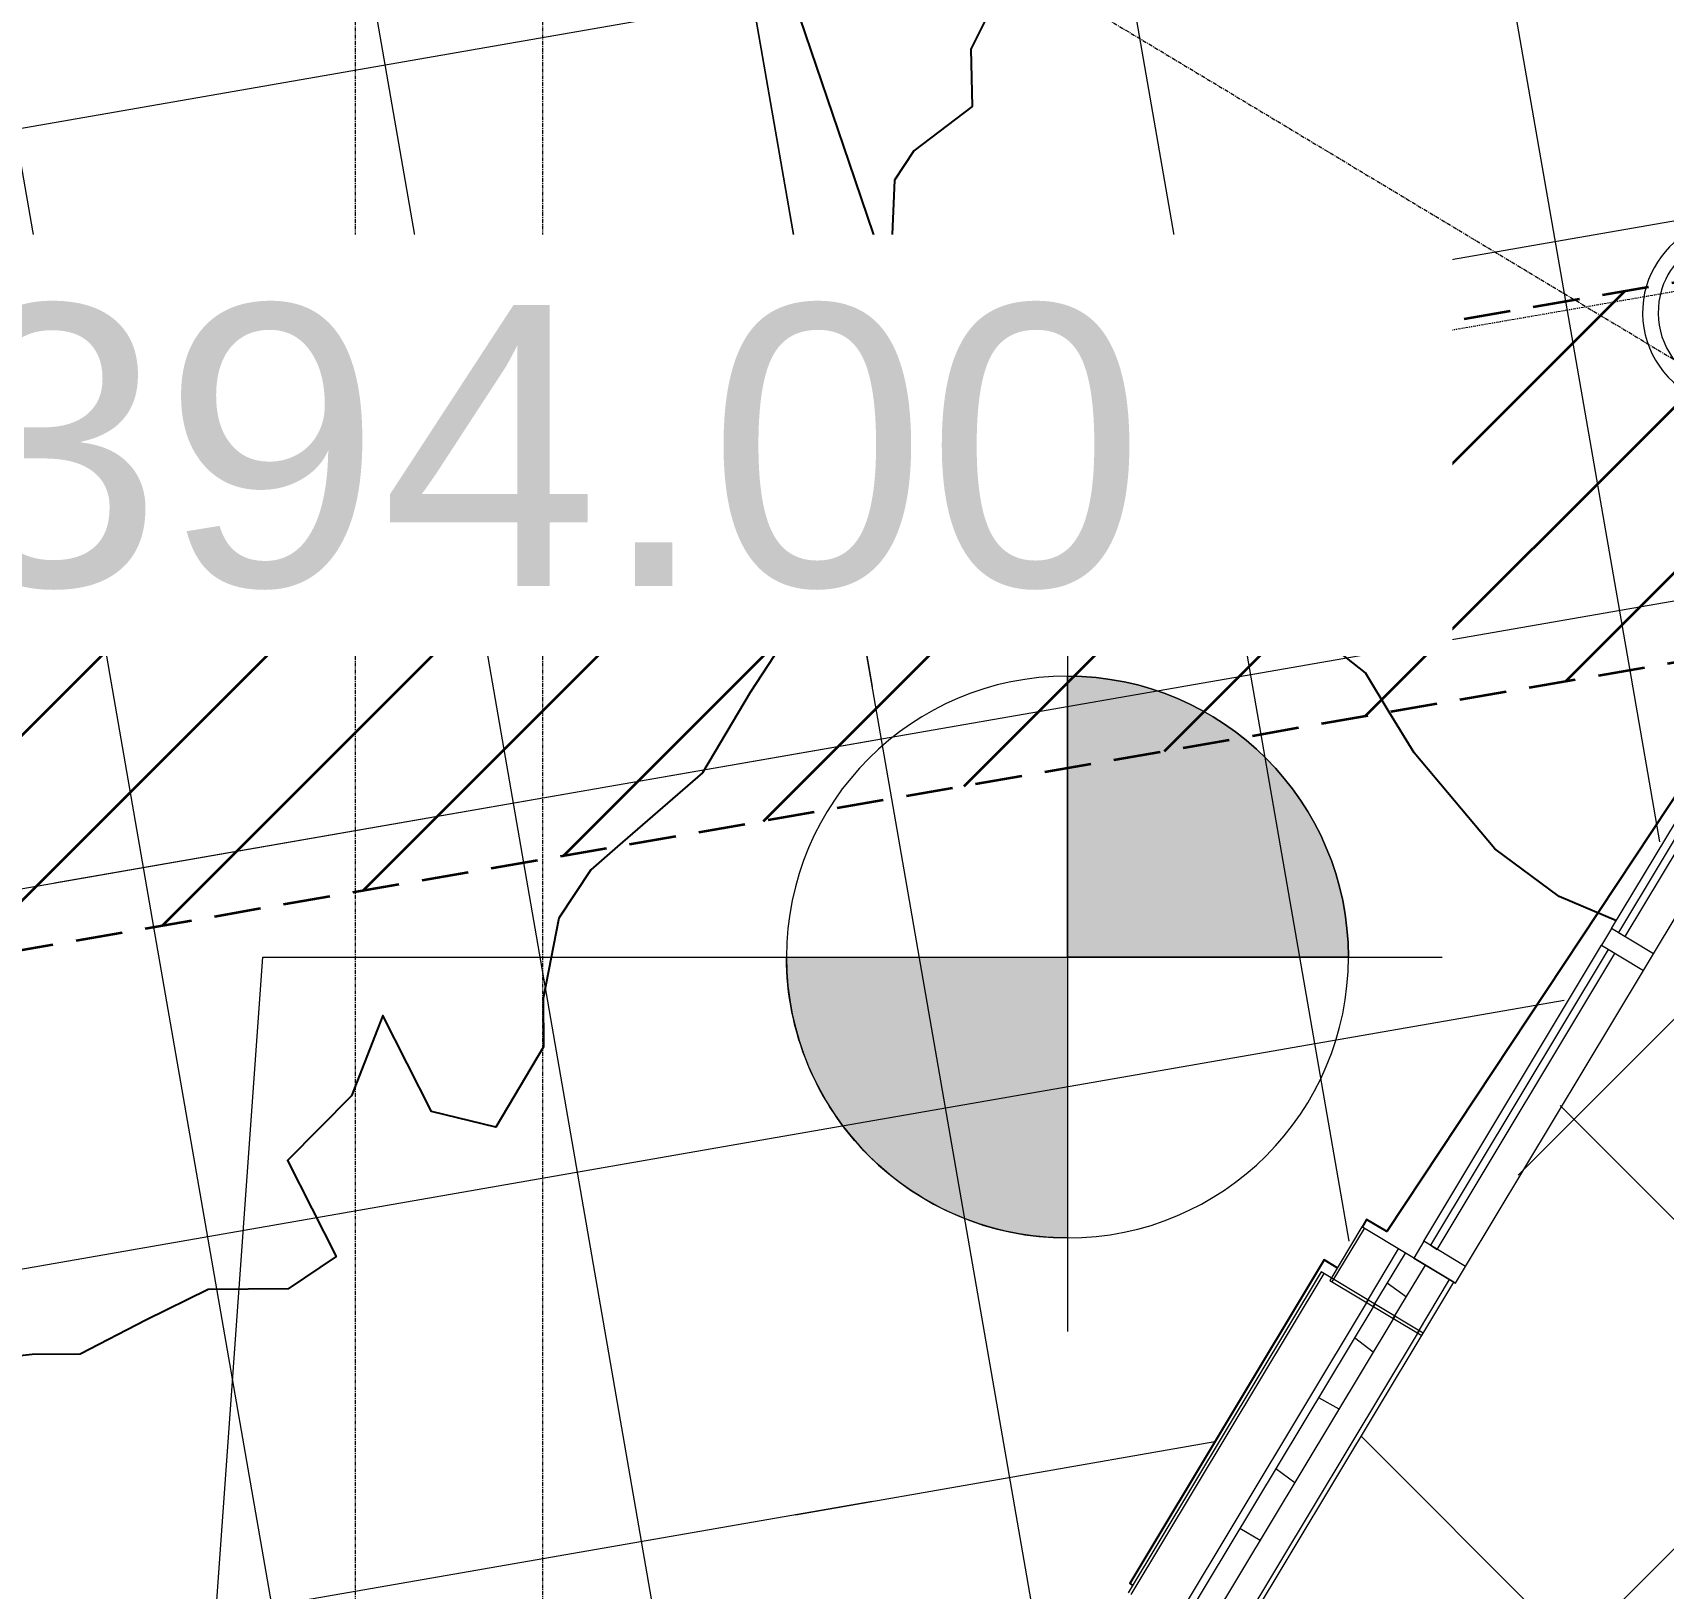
# Model space of a CAD drawing. Header units: inches. Extents: x 3268 to 7018, y 976 to 6708.
# Drawn here: x 5233.1 to 5442.1, y 5506.3 to 5705.6 of the extents above; entities that cross this region are included whole.
import ezdxf

# ---------------------------------------------------------------- set-up
doc = ezdxf.new("R2010")
doc.units = ezdxf.units.IN
doc.header["$MEASUREMENT"] = 0
for name, pattern in [('Double Dash 3_8_', [0.9999999999999999, 0.3749999999999999, -0.125, 0.125, -0.125, 0.125, -0.125]), ('Grid Line 1_2_', [0.8749999999999999, 0.4999999999999999, -0.125, 0.125, -0.125]), ('IMPORT-DASHED _2_', [8.999999999999996, 5.999999999999998, -2.999999999999999])]:
    doc.linetypes.add(name, pattern=pattern)
for name, color, linetype, lineweight in [('0-landscaping', 1, 'Continuous', 25), ('A-DETL-GENF', 92, 'Continuous', 9), ('A-GLAZ-CURT', 52, 'Continuous', 9), ('A-GLAZ-CWMG', 51, 'Continuous', 9), ('A-WALL', 113, 'Continuous', 9), ('A-WALL-PATT', 111, 'Continuous', 15), ('C-BLDG', 3, 'Continuous', 25), ('C-ESMT-STBK', 4, 'IMPORT-DASHED _2_', 35), ('C-PROP-LINE', 91, 'Double Dash 3_8_', 9), ('G-ANNO-DIMS', 111, 'Continuous', 9), ('L-PVMT-CONC-HATC', 252, 'Continuous', 15), ('L-SITE-TRSH-RECP', 2, 'Continuous', 15), ('S-GRID', 1, 'Continuous', 9), ('site_dwg', 8, 'Continuous', 9)]:
    doc.layers.add(name, color=color, linetype=linetype, lineweight=lineweight)
doc.styles.add('Arial', font='arial.ttf', dxfattribs={"height": 36})

# ---------------------------------------------------------------- blocks, each defined once
blk = doc.blocks.new('System Panel - GLA-01 - Insulated Glass - Clear-11423244-Overall Retail Plan Opt 2')
at = {"layer": 'A-GLAZ-CURT'}
for p, q in [((22.12500000000818, -1.000000000000455), (-22.12500000000272, -1.000000000001137)), ((-22.12500000000272, -1.086485735616183), (-22.12500000000272, -2.000000000000227)), ((-22.12500000000272, -2.000000000000227), (-21.33437545065939, -2.000000000000264)), ((-21.33437545065939, -2.000000000000264), (22.12500000000545, -2.000000000002273)), ((22.12500000000545, -2.000000000002273), (22.12500000000818, -1.000000000000455))]:
    blk.add_line(p, q, dxfattribs=at)
blk = doc.blocks.new('Rectangular Mullion - 2_5_ x 6_ rectangular-7883241-Overall Retail Plan Opt 2')
at = {"layer": 'A-GLAZ-CWMG'}
for p, q in [((5457.381506137287, 5627.327018423405), (5458.23446090723, 5628.746573546368)), ((5435.444026098335, 5590.816920500763), (5457.381506137287, 5627.327018423405)), ((5440.801321727697, 5587.597932532532), (5463.591756536593, 5625.527585578137))]:
    blk.add_line(p, q, dxfattribs=at)
blk = doc.blocks.new('Rectangular Mullion - 2_5_ x 6_ rectangular-7833226-Overall Retail Plan Opt 2')
at = {"layer": 'A-GLAZ-CWMG'}
for p, q in [((-2.499999999996362, 3.000000000000682), (0, 3.000000000000682)), ((-2.499999999996362, -2.999999999876822), (-2.499999999996362, 3.000000000000682)), ((0, 3.000000000000682), (0, -2.999999999896913)), ((-2.499999999996362, -3.249999999998408), (-2.499999999996362, -2.999999999876822)), ((0, -3.24999999999909), (-2.499999999996362, -3.249999999998408)), ((0, -2.999999999896913), (0, -3.24999999999909))]:
    blk.add_line(p, q, dxfattribs=at)
blk = doc.blocks.new('System Panel - GLA-01 - Insulated Glass - Clear-V133-Overall Retail Plan Opt 2')
at = {"layer": 'A-GLAZ-CURT'}
for p, q in [((22.12500000000818, -1.000000000001137), (-22.12500000000272, -1.000000000000455)), ((-22.12500000000272, -1.000000000000455), (-22.12500000000272, -2.000000000002955)), ((-22.12500000000272, -2.000000000002955), (22.12500000000818, -2.000000000001591)), ((22.12500000000818, -2.000000000001591), (22.12500000000818, -1.000000000001137))]:
    blk.add_line(p, q, dxfattribs=at)
blk = doc.blocks.new('Rectangular Mullion - 2_5_ x 6_ rectangular-7882749-Overall Retail Plan Opt 2')
at = {"layer": 'A-GLAZ-CWMG'}
for p, q in [((5411.365996089785, 5550.744349182842), (5434.156430904858, 5588.674002238728)), ((5416.723291719147, 5547.525361214611), (5439.51372653422, 5585.455014270497))]:
    blk.add_line(p, q, dxfattribs=at)
blk = doc.blocks.new('Rectangular Mullion - 2_5_ x 6_ rectangular-7833295-Overall Retail Plan Opt 2')
at = {"layer": 'A-GLAZ-CWMG'}
for p, q in [((-1.249999999998181, 3.000000000000682), (1.250000000003638, 3.000000000001364)), ((-1.249999999998181, -2.999999999502151), (-1.249999999998181, 3.000000000000682)), ((1.250000000003638, 3.000000000001364), (1.250000000003638, -2.999999999522307)), ((-1.249999999998181, -3.24999999999909), (-1.249999999998181, -2.999999999502151)), ((1.250000000003638, -3.24999999999909), (-1.249999999998181, -3.24999999999909)), ((1.250000000003638, -2.999999999522307), (1.250000000003638, -3.24999999999909))]:
    blk.add_line(p, q, dxfattribs=at)
blk = doc.blocks.new('site_dwg_dec1-V209-Overall Retail Plan Opt 2')
at = {"layer": '0-landscaping', "color": 213, "flags": 128}
for points in [[(101.2580483883612, -1.482540039599939), (105.4544776113726, -8.676055612998992), (110.6019441858444, -13.1974578570331), (114.7199401311518, -16.81459957959998), (119.7428547744366, -19.40152136094877), (118.3068144204971, -27.26535620114373), (111.9724258052702, -34.47684765727865), (113.1265473455241, -37.31559033633277), (111.6904930847195, -45.17949820201431), (107.5396966369081, -56.13399286589594), (101.3299305751169, -65.2799415705009), (96.0250832127932, -73.39567033511013), (94.46444866163613, -79.32507283475171), (88.78581816499165, -81.63733361044068), (85.58967954539177, -85.36948232106043), (79.36483335836049, -84.8897762052329), (76.46545392851651, -85.66848025415275), (72.77945402138003, -89.47842627422834), (70.31394303901281, -96.4380005929339), (63.46035843487692, -101.1709887608207)], [(63.46035843487692, -101.1709887608207), (63.31276886607514, -101.2729120204273), (54.88947196641288, -103.2960691635053), (46.34270589714463, -107.9819351812545), (38.17660610735197, -110.1856556462914), (30.56355792520275, -112.6238509327119), (20.96949347154509, -112.5109096147784)], [(20.96949347154509, -112.5109096147784), (17.92766572879549, -112.4751012213852), (13.15395393323865, -113.7571420526907), (7.599903721816871, -118.0039082048203), (4.885189898592158, -121.0945198974256), (-2.72785828232395, -123.5327151822967), (-5.940907171127093, -118.8853784289491), (-3.599976476820359, -109.9912987397616), (-10.18352567227708, -113.3337794553696), (-17.9210835126089, -113.8374461562195), (-20.2620848313964, -122.7315490584333), (-25.16034856125594, -122.0791094302294), (-30.30784349119881, -117.557682278235), (-36.02233360214836, -115.9983575564074), (-42.16343954759963, -114.4442553805599), (-45.25193650464302, -111.7313990827821), (-48.85042896145591, -109.1643291017717), (-54.95184824639568, -106.0219622391447), (-58.35512301046355, -103.864454142198)]]:
    blk.add_lwpolyline(points, dxfattribs=at)
blk = doc.blocks.new('site_dwg_dec1-V210-Overall Retail Plan Opt 2')
at = {"layer": '0-landscaping', "color": 213, "flags": 128}
for points in [[(-115.5166590153531, 9.780180391971838), (-116.2805885930355, 10.88512405573749), (-120.5231648285261, 16.43677114294735), (-121.0214998896844, 24.1747195992466), (-115.9658553720873, 36.15941098107179), (-110.910168585371, 48.14415048814043)], [(-112.6836388649175, -29.60285404556668), (-111.9789908119983, -25.74425305179136), (-113.5068532182996, -17.10199426285214), (-117.6248491627774, -13.48485254158402), (-117.8740236475206, -9.615914829065103), (-111.6642575858823, -0.4699661230737319), (-108.9495437625918, 2.620645575184653), (-113.0675397062078, 6.237787295143788), (-115.5166590153531, 9.780180391971838)], [(-110.01137650615, -55.80547952142), (-112.2937946572909, -51.01856319714749), (-113.6970061503306, -44.31078655997805), (-113.4150734304349, -33.60813601532936), (-112.6836388649175, -29.60285404556668)]]:
    blk.add_lwpolyline(points, dxfattribs=at)
blk = doc.blocks.new('site_dwg_mmcite prax-V269-Overall Retail Plan Opt 2')
at = {"layer": 'L-SITE-TRSH-RECP', "color": 53}
blk.add_circle((3485.56735143112, 948.4859774520154), 4.5, dxfattribs=at)
for radius, start, end in [(11.99999999999947, 25.72689551335261, 153.6025795273956), (10.00000000000002, 31.47902084662966, 148.5476426958984), (12.00000000000012, 153.6025795273944, 0), (9.999999999999853, 148.5476426958992, 0), (9.999999999999545, 0, 31.47902084662827), (12, 0, 25.72689551335366)]:
    blk.add_arc((3485.56735143112, 948.4859774520154), radius, start, end, dxfattribs=at)
blk = doc.blocks.new('site_dwg-12440225-Overall Retail Plan Opt 2')
at = {"layer": 'C-ESMT-STBK'}
h = blk.add_hatch(dxfattribs=at)
h.set_pattern_fill('FP_236', color=43, style=0, pattern_type=2)
h.set_pattern_definition([(41.19300000000002, (24349227.445, 9821790.73), (-9.878962955707756, 11.2874306606842), [])])
h.paths.add_polyline_path([(24340754.41764874, 9814238.256800799), (24341007.28369483, 9818038.207201697), (24340597.61508091, 9818336.289935663), (24339080.54507963, 9818175.041572), (24339041.04656363, 9818170.586227996), (24338991.68861391, 9818164.27902802), (24338951.70183868, 9818158.637384389), (24338912.96937073, 9818152.689061128), (24338874.36010189, 9818146.280125272), (24338835.87236292, 9818139.411975248), (24338797.50579851, 9818132.085986648), (24338766.50818425, 9818125.853604812), (24338766.89231019, 9818124.002092425), (24338807.18576453, 9818132.259389622), (24338846.06993594, 9818139.731584428), (24338885.04424, 9818146.727429258), (24338924.10287013, 9818153.245822722), (24338956.51865115, 9818158.316607647), (24338953.32382087, 9818110.342748318), (24338969.07279708, 9818112.710400388), (24339007.86497075, 9818118.055290567), (24339046.71994471, 9818122.92269113), (24339092.45343486, 9818128.037917001), (24340292.99008468, 9818255.650188034), (24340584.31472673, 9818286.605874758), (24340934.68922023, 9818031.666679043), (24340687.3560084, 9814314.861073798), (24339595.34670922, 9814726.863514047), (24339587.50957331, 9814715.68687136), (24338715.45843181, 9815327.180653278), (24338691.60180446, 9815293.158049863), (24339013.48739237, 9815068.288049085), (24339549.36884944, 9814692.907733086), (24340725.61240819, 9814249.124683892)])
h.paths.add_polyline_path([(24338722.46981283, 9815337.179779818), (24338763.80719084, 9815396.132170605), (24338658.92817304, 9815468.79891386), (24338617.74228099, 9815409.741564125), (24338722.19139668, 9815337.372683933)])
at = {"layer": 'C-BLDG', "color": 213, "flags": 128}
for points in [[(24340425.09130187, 9818269.687050369), (24340370.40536488, 9818197.999754062), (24340367.93678671, 9818199.715897063), (24340367.29006803, 9818198.7856275)], [(24340363.76689374, 9818193.77831819), (24340362.15312649, 9818194.900200976), (24340334.54323726, 9818155.184880009), (24340334.92318563, 9818154.920741834)]]:
    blk.add_lwpolyline(points, dxfattribs=at)
at = {"layer": 'C-ESMT-STBK', "color": 43}
blk.add_line((24340426.05726568, 9818269.792965673), (24340176.86366718, 9818243.314055702), dxfattribs=at)
at = {"layer": 'C-ESMT-STBK', "color": 43, "flags": 128}
blk.add_lwpolyline([(24339081.42672932, 9818175.138684813), (24339340.93540259, 9818202.759296682), (24340597.60633438, 9818336.292279817)], dxfattribs=at)
at = {"layer": 'L-PVMT-CONC-HATC', "color": 53}
for p, q in [((24340380.07012866, 9818514.038795814), (24340401.18148645, 9818315.417037917)), ((24340332.33899043, 9818508.965488903), (24340353.450198, 9818310.345144257)), ((24340237.13602122, 9818498.846436657), (24340258.12427929, 9818300.215878135)), ((24340189.14557573, 9818493.745568171), (24340210.25633267, 9818295.129463268)), ((24340401.18148645, 9818315.417037917), (24340406.25483396, 9818267.685517661)), ((24340353.450198, 9818310.345144257), (24340358.5235409, 9818262.613667425)), ((24340310.79224784, 9818257.541817188), (24340305.71890956, 9818305.273250595)), ((24340305.71890957, 9818305.273250595), (24340309.24761552, 9818272.074164733)), ((24340258.12427929, 9818300.215878135), (24340263.16813798, 9818252.481356064)), ((24340210.25633267, 9818295.129463268), (24340215.32966172, 9818247.398116713)), ((24340406.25483396, 9818267.685517661), (24340408.61060431, 9818245.521749096)), ((24340308.78422159, 9818265.109989068), (24340203.02628691, 9818253.869057452)), ((24340358.5235409, 9818262.613667425), (24340365.48990168, 9818197.072131108)), ((24340324.87265527, 9818125.06927303), (24340310.79224784, 9818257.541817188)), ((24340263.16813798, 9818252.481356064), (24340281.50968258, 9818078.89900184)), ((24340215.32966172, 9818247.398116713), (24340234.64134607, 9818065.708206862)), ((24340292.40563127, 9818166.82836853), (24340346.64561956, 9818172.593496231)), ((24340302.31467661, 9818167.88159354), (24340170.91009632, 9818153.91469918))]:
    blk.add_line(p, q, dxfattribs=at)
at = {"layer": 'L-PVMT-CONC-HATC', "color": 53, "flags": 128}
blk.add_lwpolyline([(24340305.71890956, 9818305.273250595), (24340284.60785219, 9818503.892181993)], close=True, dxfattribs=at)
for points in [[(24340508.63663049, 9818382.89290426), (24340272.11240364, 9818357.752921466), (24339354.47899012, 9818260.218353653)], [(24340455.34993155, 9818328.958724745), (24340277.18571055, 9818310.02178323), (24339681.74937959, 9818271.501359355)], [(24340422.65742832, 9818277.21348686), (24340282.25901745, 9818262.290644998), (24340177.38508236, 9818251.143673034)], [(24340395.0448797, 9818226.008193538), (24340287.33232436, 9818214.559506765), (24340174.14758934, 9818202.52918611)]]:
    blk.add_lwpolyline(points, dxfattribs=at)
at = {"xscale": 1.500000000000001, "yscale": 1.500000000000001, "zscale": 1.500000000000001, "rotation": 37.81158375857705}
for name, p in [('site_dwg_dec1-V210-Overall Retail Plan Opt 2', (24340481.46324755, 9818403.085097006)), ('site_dwg_dec1-V209-Overall Retail Plan Opt 2', (24340147.02451032, 9818367.821777182))]:
    blk.add_blockref(name, p, dxfattribs=at)
at = {"rotation": 6.054461454844256}
blk.add_blockref('site_dwg_mmcite prax-V269-Overall Retail Plan Opt 2', (24337056.82679409, 9817001.686849555), dxfattribs=at)
blk = doc.blocks.new('Family - ___-10568875-Overall Retail Plan Opt 2')
at = {"layer": 'C-PROP-LINE'}
blk.add_line((5623.959038603503, 5703.858906817217), (4121.824359715941, 5442.397425769841), dxfattribs=at)
blk = doc.blocks.new('Spot Elevations - Spot Elevation - Target Filled-49714-Overall Retail Plan Opt 2')
at = {"layer": 'G-ANNO-DIMS'}
h = blk.add_hatch(color=256, dxfattribs=at)
edge = h.paths.add_edge_path()
edge.add_line((1.249000902703301e-16, 0), (-0.09374999999999985, 0))
edge.add_arc((5.724587470723462e-16, -3.434752482434078e-16), 0.09375000000000037, 90.00000000000063, 180.0000000000002, ccw=False)
edge.add_line((1.249000902703301e-16, 0.09375000000000007), (1.249000902703301e-16, 0))
h = blk.add_hatch(color=256, dxfattribs=at)
edge = h.paths.add_edge_path()
edge.add_line((1.249000902703301e-16, 0), (0.09375000000000029, 0))
edge.add_arc((2.289834988289385e-16, 6.245004513516504e-17), 0.09374999999999996, 269.99999999999955, 359.99999999999966, ccw=False)
edge.add_line((1.249000902703301e-16, -0.09375), (1.249000902703301e-16, 0))
at = {"layer": 'G-ANNO-DIMS', "lineweight": 20}
for p, q in [((-2.706168622523819e-16, 0.1243846875261664), (-2.706168622523819e-16, -0.125)), ((1.249000902703301e-16, 0), (1.249000902703301e-16, 0.09375000000000007)), ((0.1250000000000001, 7.067913962433002e-16), (-0.1249999999999998, 7.067913962433002e-16)), ((-0.09374999999999985, 0), (1.249000902703301e-16, 0)), ((1.249000902703301e-16, 0), (1.249000902703301e-16, -0.09375)), ((0.09375000000000029, 0), (1.249000902703301e-16, 0))]:
    blk.add_line(p, q, dxfattribs=at)
blk.add_circle((1.249000902703301e-16, 0), 0.09375000000000007, dxfattribs=at)
for centre, radius, start, end in [((5.724587470723462e-16, -3.434752482434078e-16), 0.09375000000000037, 90.00000000000026, 179.9999999999999), ((2.289834988289385e-16, 6.245004513516504e-17), 0.09374999999999996, 269.9999999999992, 359.9999999999993)]:
    blk.add_arc(centre, radius, start, end, dxfattribs=at)

msp = doc.modelspace()

# ---------------------------------------------------------------- hatches: boundary and pattern name
at = {"layer": 'A-DETL-GENF'}
h = msp.add_hatch(dxfattribs=at)
h.set_pattern_fill('FP_53', style=0, pattern_type=2)
h.set_pattern_definition([(45, (0, 0), (-33.94112549695429, 33.94112549695429), []), (135, (0, 0), (-33.94112549695429, -33.94112549695428), [])])
h.paths.add_polyline_path([(5982.148376340589, 4931.14858256559), (6012.875343047521, 4931.14858256559), (6012.875343047521, 5128.148582565592), (5951.875343047515, 5128.148582565592), (5951.875343047515, 5193.123595554598), (6031.4013022206, 5325.477017720611), (5481.532556851304, 5655.871492447113), (5325.550396021693, 5396.273582565686), (5288.562843047534, 5396.273582565686), (5288.562843047534, 5232.574138939863), (5097.00034304753, 5232.574138939863), (5097.00034304753, 5165.324138939862), (5029.750343047529, 5165.324138939862), (5029.750343047529, 4931.148582565593), (5940.854376340589, 4931.14858256559)])
at = {"layer": 'A-WALL-PATT', "lineweight": 9}
h = msp.add_hatch(dxfattribs=at)
h.set_pattern_fill('FP_110', color=256, angle=-95.00000000000166, style=0, pattern_type=2)
h.set_pattern_definition([(323.9999999999983, (5401.375405597433, 5549.164360395912), (56.42738422007968, 77.6656314599933), []), (328.9999999999984, (5396.430442364737, 5540.936031062001), (49.44365519136761, 82.28806086740134), []), (320.9999999999984, (5391.486388170997, 5532.70661837765), (60.41475754078657, 74.60601229986746), []), (335.9999999999984, (5386.542421133001, 5524.478201887997), (39.04671773527939, 87.70036393368855), []), (324.9999999999983, (5381.597370744563, 5516.248876359388), (55.06333788970273, 78.63859625174162), []), (333.9999999999983, (5376.653403706566, 5508.020459869734), (42.08363009175395, 86.2842284447188), []), (326.9999999999984, (5371.709349512827, 5499.791047185384), (52.28534736144496, 80.51237452275917), []), (332.9999999999984, (5366.76438628013, 5491.562717851472), (43.58308797499897, 85.53662632208206), []), (322.9999999999984, (5361.820419242133, 5483.334301361819), (57.77424222259886, 76.66900896453843), []), (330.9999999999984, (5356.876365048394, 5475.104888677469), (46.5417235436508, 83.96349188538065), [])])
h.paths.add_polyline_path([(5407.458139079324, 5540.842775894417), (5411.578443678703, 5547.700114299975), (5409.006941776618, 5549.245228524742), (5404.88663717724, 5542.387890119184)])
h = msp.add_hatch(dxfattribs=at)
h.set_pattern_fill('FP_111', color=256, angle=-94.99999999999751, style=0, pattern_type=2)
h.set_pattern_definition([(324.0000000000025, (5385.861888736414, 5526.257284139928), (56.42738422007402, 77.66563145999741), []), (329.0000000000024, (5380.91692550372, 5518.028954806018), (49.44365519136161, 82.28806086740495), []), (321.0000000000026, (5375.972871309981, 5509.799542121666), (60.41475754078113, 74.60601229987185), []), (336.0000000000025, (5371.028904271984, 5501.571125632012), (39.046717735273, 87.70036393369139), []), (325.0000000000025, (5366.083941039289, 5493.342796298101), (55.063337889697, 78.63859625174562), []), (334.0000000000025, (5361.139886845551, 5485.11338361375), (42.08363009174767, 86.28422844472188), []), (327.0000000000026, (5356.194923612855, 5476.885054279838), (52.28534736143909, 80.51237452276298), []), (333.0000000000025, (5351.250869419116, 5468.655641595487), (43.58308797499275, 85.53662632208521), []), (323.0000000000025, (5346.30690238112, 5460.427225105833), (57.77424222259328, 76.66900896454264), []), (331.0000000000026, (5341.361851992682, 5452.197899577224), (46.54172354364469, 83.96349188538403), [])])
h.paths.add_polyline_path([(5382.929450762973, 5500.020183200905), (5407.651278358984, 5541.164213634413), (5405.07977645689, 5542.709327859162), (5380.357948860878, 5501.565297425656)])

# ---------------------------------------------------------------- linework, layer by layer
at = {"layer": 'A-WALL', "lineweight": 15}
for p, q in [((5403.435354322098, 5552.592976011733), (5399.31504972272, 5545.735637606177)), ((5415.22140470665, 5545.511202481551), (5403.435354322098, 5552.592976011733)), ((5398.222438051302, 5546.829632458494), (5373.50061045529, 5505.685602024989)), ((5411.294239386947, 5538.975301816012), (5398.222438051302, 5546.829632458494)), ((5399.31504972272, 5545.735637606177), (5411.101100107272, 5538.653864075995)), ((5411.101100107272, 5538.653864075995), (5415.22140470665, 5545.511202481551)), ((5386.572411790936, 5497.831271382506), (5411.294239386947, 5538.975301816012))]:
    msp.add_line(p, q, dxfattribs=at)
at = {"layer": 'A-WALL'}
for p, q in [((5399.636487460481, 5545.542498328082), (5403.756792059859, 5552.399836733638)), ((5404.029469876541, 5542.902928194103), (5408.149774475919, 5549.76026659966)), ((5404.886637177236, 5542.387890119181), (5409.006941776614, 5549.245228524738)), ((5398.543875789062, 5546.636493180401), (5373.822048193051, 5505.492462746896)), ((5407.458139079319, 5540.842775894414), (5411.578443678699, 5547.700114299972)), ((5410.565370544338, 5538.97576287282), (5414.685675143716, 5545.833101278378)), ((5404.222609156188, 5543.224365934075), (5379.500781560177, 5502.080335500571)), ((5405.079776456885, 5542.709327859158), (5380.357948860874, 5501.565297425654)), ((5407.65127835898, 5541.164213634409), (5382.929450762968, 5500.020183200902)), ((5410.758509824011, 5539.297200612835), (5386.036682227999, 5498.15317017933))]:
    msp.add_line(p, q, dxfattribs=at)
at = {"layer": 'G-ANNO-DIMS'}
for p, q in [((5246.842838477794, 5366.670179634535), (5262.628232686727, 5587.168291123829)), ((5262.628232686727, 5587.168291123829), (5365.711759890397, 5587.168291123829))]:
    msp.add_line(p, q, dxfattribs=at)
at = {"layer": 'S-GRID', "linetype": 'Grid Line 1_2_'}
for p, q in [((5274.500343047551, 3355.523582565583), (5274.500343047547, 6288.946146825838)), ((5298.500343047553, 3355.523582565583), (5298.500343047548, 6288.946146825837)), ((5037.116420187139, 5907.883242439857), (6374.695276783558, 5104.184782667166))]:
    msp.add_line(p, q, dxfattribs=at)

# ---------------------------------------------------------------- block references
at = {"layer": 'A-GLAZ-CURT', "rotation": 238.9999999995413}
for name, p in [('System Panel - GLA-01 - Insulated Glass - Clear-11423244-Overall Retail Plan Opt 2', (5449.410745401784, 5608.23663279367)), ('System Panel - GLA-01 - Insulated Glass - Clear-V133-Overall Retail Plan Opt 2', (5425.332715399413, 5568.164061486029))]:
    msp.add_blockref(name, p, dxfattribs=at)
at = {"layer": 'A-GLAZ-CWMG'}
for name in ['Rectangular Mullion - 2_5_ x 6_ rectangular-7883241-Overall Retail Plan Opt 2', 'Rectangular Mullion - 2_5_ x 6_ rectangular-7882749-Overall Retail Plan Opt 2']:
    msp.add_blockref(name, (0, 0), dxfattribs=at)
at = {"layer": 'A-GLAZ-CWMG', "extrusion": (0, 0, -1), "rotation": 301.0000000004587}
for name, p in [('Rectangular Mullion - 2_5_ x 6_ rectangular-7833295-Overall Retail Plan Opt 2', (-5437.371730400599, 5588.200347139849)), ('Rectangular Mullion - 2_5_ x 6_ rectangular-7833226-Overall Retail Plan Opt 2', (-5412.64990280458, 5547.056316706336))]:
    msp.add_blockref(name, p, dxfattribs=at)
at = {"layer": 'C-PROP-LINE'}
msp.add_blockref('Family - ___-10568875-Overall Retail Plan Opt 2', (0, 0), dxfattribs=at)
at = {"layer": 'G-ANNO-DIMS', "lineweight": 20, "extrusion": (0, 0, -1), "xscale": 383.9999999999998, "yscale": 383.9999999999998, "zscale": 383.9999999999998}
msp.add_blockref('Spot Elevations - Spot Elevation - Target Filled-49714-Overall Retail Plan Opt 2', (-5365.711759890393, 5587.168291123826), dxfattribs=at)
at = {"layer": 'site_dwg', "color": 53, "lineweight": 15, "rotation": 3.810000000000009}
msp.add_blockref('site_dwg-12440225-Overall Retail Plan Opt 2', (-23628768.691637, -11408316.78144797), dxfattribs=at)

# ---------------------------------------------------------------- next in the draw order: texts
at = {"layer": 'G-ANNO-DIMS', "insert": (5221.808642045003, 5670.73852533131), "char_height": 36, "width": 184.2318507890961, "attachment_point": 1, "line_spacing_factor": 0.9417779076525876, "style": 'Arial', "bg_fill": 3, "box_fill_scale": 1.25, "bg_fill_color": 256, "bg_fill_true_color": 13158600, "bg_fill_transparency": 0}
msp.add_mtext('394.00', dxfattribs=at)

doc.saveas('drawing.dxf')
